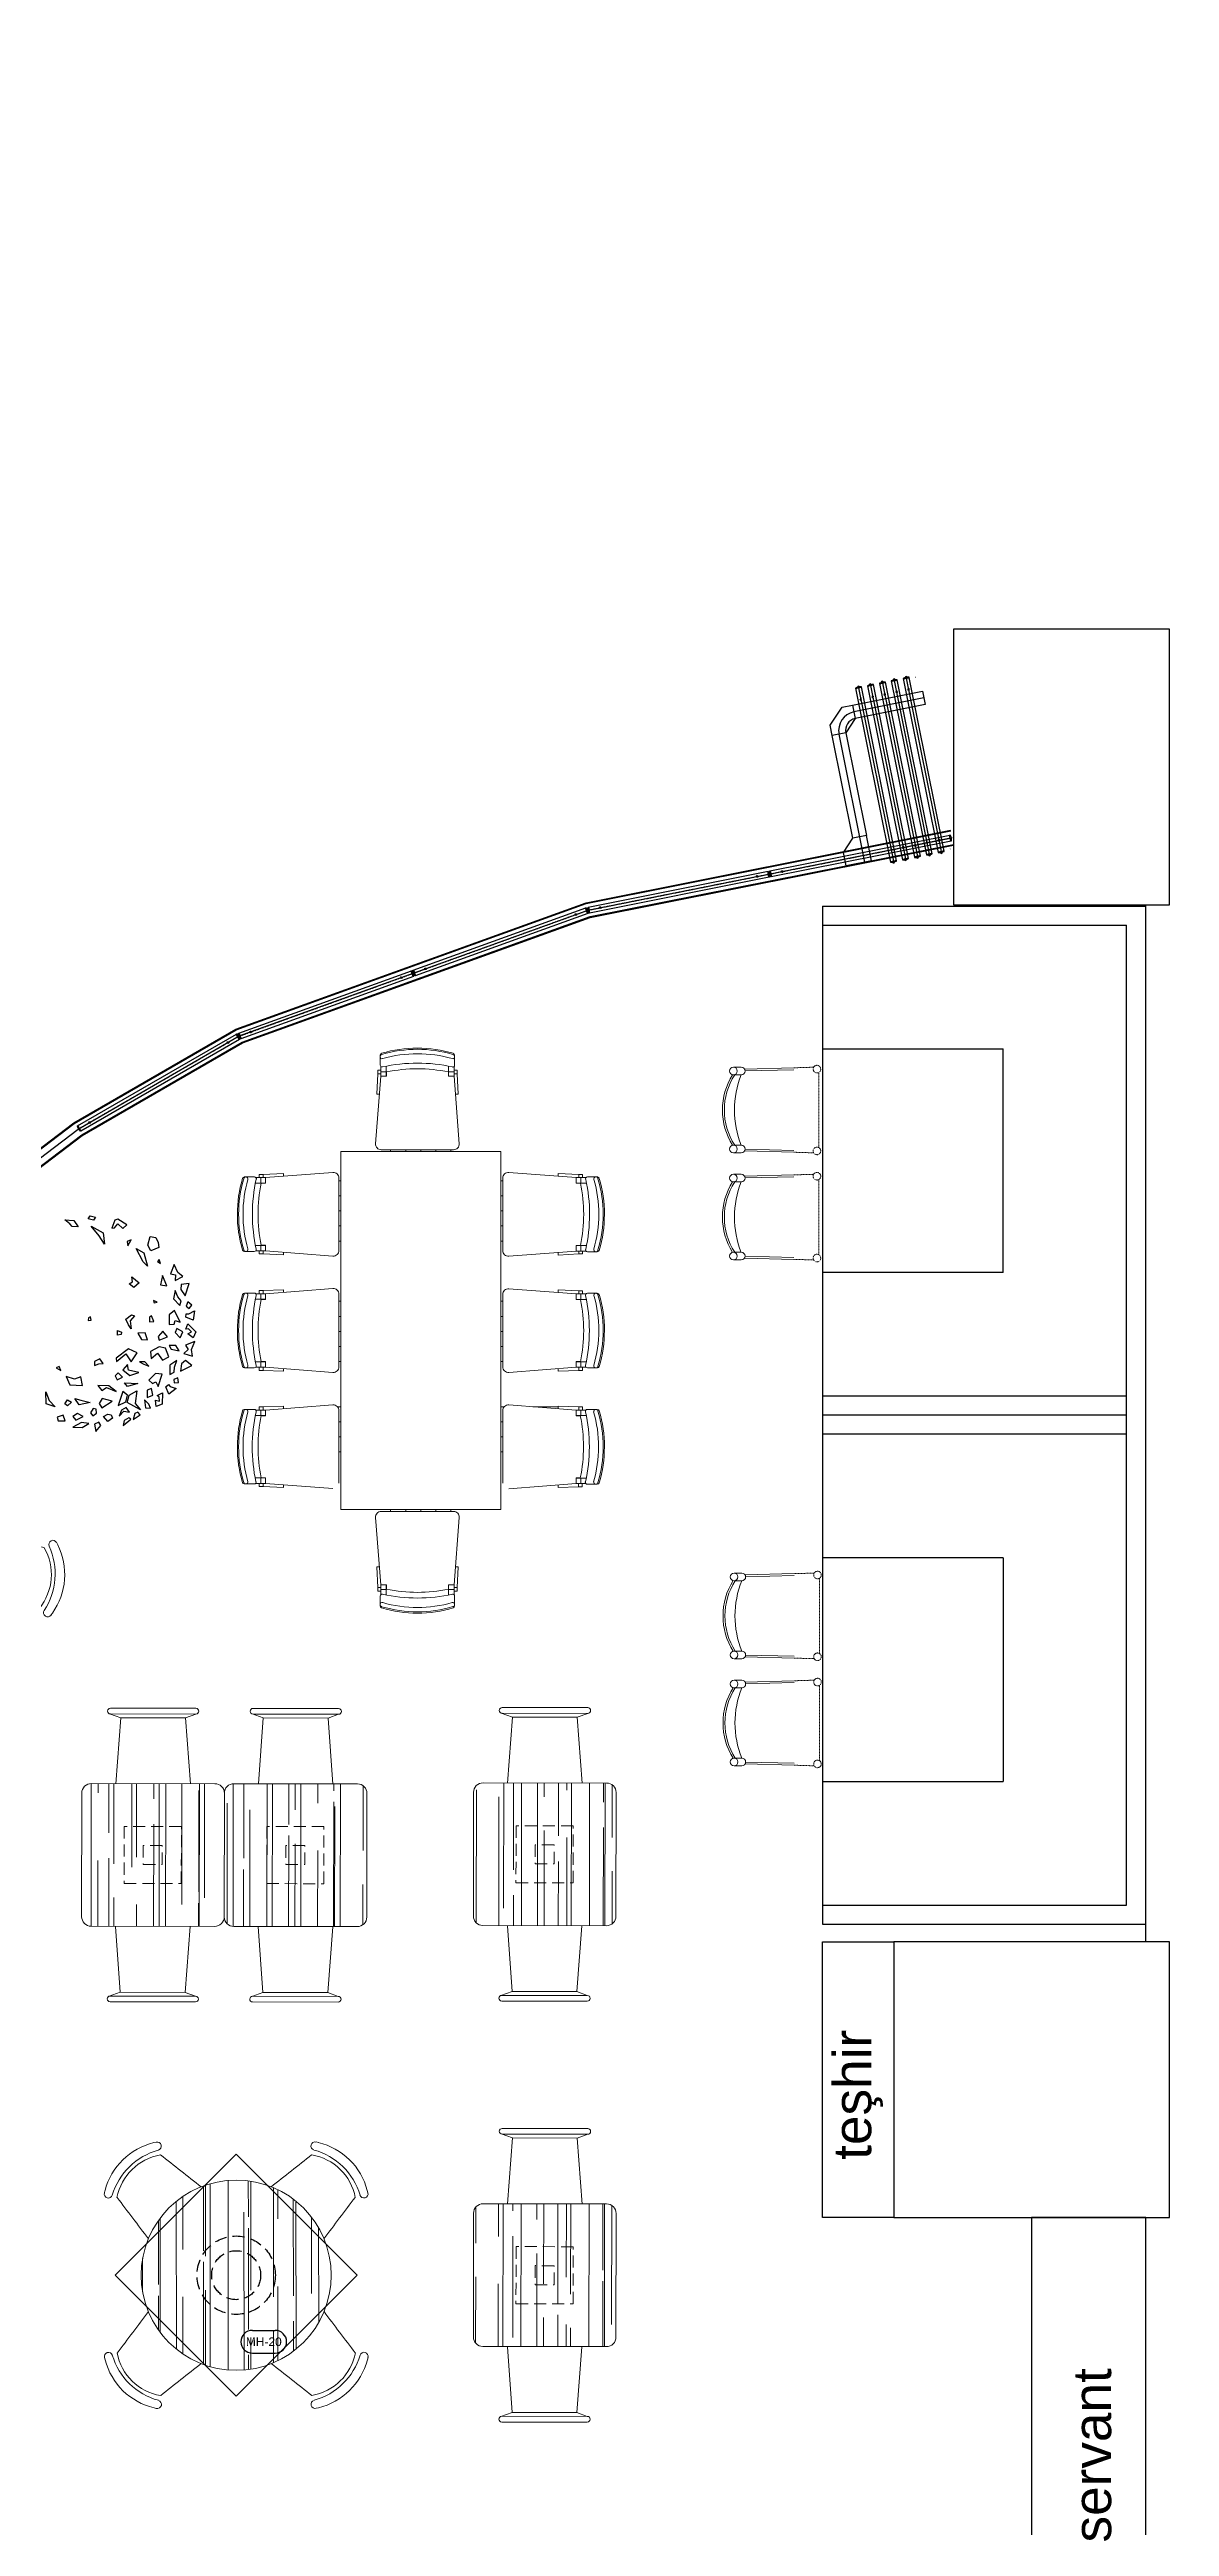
# Model space of a CAD drawing. Header units: millimetres. Extents: x 0 to 45949, y -31098 to 10954.
# Drawn here: x 34352 to 34941, y -6830 to -5528 of the extents above; entities that cross this region are included whole.
import ezdxf
from ezdxf import colors
from ezdxf.entities.mleader import LeaderData, LeaderLine
from ezdxf.enums import TextEntityAlignment as Align
from ezdxf.math import Vec2, Vec3

# ---------------------------------------------------------------- set-up
doc = ezdxf.new("R2010")
doc.units = ezdxf.units.MM
for name, pattern in [('14.022_PLAN_+56.00$0$14.022_A KATLAR$0$DASHED2', [0.375, 0.25, -0.125]), ('14.022_PLAN_+56.00$0$14.022_A KATLAR$0$MITTELLINIE', [0.6, 0.5, -0.05, 0, -0.05]), ('ACAD_ISO02W100', [15, 12, -3]), ('FP-M3-B5-GF$0$FP-M3-B5-GF$0$HIDDEN', [9.525, 6.35, -3.175]), ('HIDDEN2', [0.1875, 0.125, -0.0625])]:
    doc.linetypes.add(name, pattern=pattern)
for name, color, linetype in [('14.022_CEKIRDEKLER_SAFTLAR_+56.00$0$YPM_NTS_YZ_SAFT', 252, 'Continuous'), ('14.022_PLAN_+56.00$0$14.022_A KATLAR$0$3-0PN-GLS', 252, 'Continuous'), ('14.022_PLAN_+56.00$0$14.022_A KATLAR$0$Duenn', 252, 'Continuous'), ('14.022_PLAN_+56.00$0$14.022_A KATLAR$0$KAYAR-KAPI-CAM-İZİ', 130, '14.022_PLAN_+56.00$0$14.022_A KATLAR$0$DASHED2'), ('14.022_PLAN_+56.00$0$14.022_A KATLAR$0$Mittellinie', 252, '14.022_PLAN_+56.00$0$14.022_A KATLAR$0$MITTELLINIE'), ('A绿-1', 94, 'Continuous'), ('DORMA', 10, 'Continuous')]:
    doc.layers.add(name, color=color, linetype=linetype)
doc.layers.add('MOBİLYA TEFRİŞ', color=35, linetype='Continuous', lineweight=15)
doc.layers.add('TEFRIS', color=9, linetype='Continuous', lineweight=0)
doc.styles.add('14.022_CEKIRDEKLER_SAFTLAR_+56.00$0$Standard', font='arial.ttf')
doc.styles.get("Standard").update_dxf_attribs({"font": 'arial.ttf'})
doc.dimstyles.new('ISO-25', dxfattribs={"dimtxt": 2.5, "dimasz": 2.5, "dimexe": 1.25, "dimexo": 0.625, "dimtad": 1, "dimtxsty": 'Standard', "dimcen": 2.5, "dimadec": 0, "dimazin": 0, "dimtfac": 1, "dimtmove": 0, "dimatfit": 3, "dimfxl": 1, "dimarcsym": 0})

# ---------------------------------------------------------------- blocks, each defined once
blk = doc.blocks.new('971')
at = {"layer": '14.022_PLAN_+56.00$0$14.022_A KATLAR$0$3-0PN-GLS'}
blk.add_lwpolyline([(76661.8, 17776, -0.332059), (76661.9, 17776), (76758.4, 17776, -0.332059), (76758.5, 17776, -0.1452), (76758.5, 17772.9, -0.332059), (76758.4, 17772.8), (76661.9, 17772.8, -0.332059), (76661.8, 17772.9, -0.1452)], format="xyb", close=True, dxfattribs=at)
at = {"layer": '14.022_PLAN_+56.00$0$14.022_A KATLAR$0$Duenn'}
for p, q in [((76662, 17776), (76662, 17772.8)), ((76758.2, 17772.8), (76758.2, 17776))]:
    blk.add_line(p, q, dxfattribs=at)
at = {"layer": '14.022_PLAN_+56.00$0$14.022_A KATLAR$0$KAYAR-KAPI-CAM-İZİ', "lineweight": 25}
blk.add_point((76662, 17774.4), dxfattribs=at)
at = {"layer": '14.022_PLAN_+56.00$0$14.022_A KATLAR$0$Mittellinie'}
blk.add_line((76661.6, 17774.4), (76758.7, 17774.4), dxfattribs=at)
for centre in [(76668.1, 17774.4), (76752.2, 17774.4)]:
    blk.add_circle(centre, 0.45, dxfattribs=at)
blk = doc.blocks.new('*D34')
at = {"layer": 'Defpoints', "color": 0, "transparency": 16777216}
for p in [(254872, -6913), (255810, -6913), (255810, -6962)]:
    blk.add_point(p, dxfattribs=at)
at = {"layer": 'DORMA', "color": 0, "lineweight": -2, "transparency": 16777216}
blk.add_line((254885, -6962), (255798, -6962), dxfattribs=at)
at = {"layer": 'DORMA', "color": 0, "transparency": 16777216}
for points in [[(254885, -6960), (254885, -6964), (254872, -6962)], [(255798, -6960), (255798, -6964), (255810, -6962)]]:
    blk.add_solid(points, dxfattribs=at)
at = {"layer": 'DORMA', "color": 0, "transparency": 16777216, "insert": (255341, -6953), "char_height": 12.5, "attachment_point": 5}
blk.add_mtext('938', dxfattribs=at)
blk = doc.blocks.new('HSAN')
at = {"layer": 'TEFRIS'}
for p, q in [((-22.5, 44.9), (-22.5, 40.8)), ((-18.5, 44.9), (-18.5, 40.8)), ((18.5, 44.9), (18.5, 40.8)), ((22.5, 44.9), (22.5, 40.8)), ((-22.2, 13.2), (-21.5, 39)), ((-21.2, 13.2), (-20.6, 38.8)), ((20.6, 38.8), (21.2, 13.2)), ((21.5, 39), (22.2, 13.2))]:
    blk.add_line(p, q, dxfattribs=at)
at = {"layer": 'TEFRIS', "linetype": 'HIDDEN2'}
for p, q in [((-22.5, 2.8), (-22.2, 13.2)), ((22.2, 13.2), (22.5, 2.8)), ((19.8, 0), (-19.8, 0))]:
    blk.add_line(p, q, dxfattribs=at)
at = {"layer": 'TEFRIS'}
for centre in [(-20.5, 44.9), (20.5, 44.9)]:
    blk.add_circle(centre, 2, dxfattribs=at)
at = {"layer": 'TEFRIS', "linetype": 'HIDDEN2'}
for centre in [(-21.5, 1), (21.5, 1)]:
    blk.add_circle(centre, 2, dxfattribs=at)
at = {"layer": 'TEFRIS'}
for centre, radius, start, end in [((-20.5, 40.8), 2, 180, 0), ((0, 15.6), 35.1, 58.0749, 121.9251), ((0, 15.6), 34.1, 57.173, 122.827), ((0, -5.7), 50.1, 68.3187, 111.6813), ((20.5, 40.8), 2, 180, 0)]:
    blk.add_arc(centre, radius, start, end, dxfattribs=at)
blk = doc.blocks.new('nv vxb')
for p, q in [((28123.9, -5988.2), (28293.9, -5988.2)), ((28123.9, -5988.2), (28123.9, -6513.2)), ((28293.9, -6523.2), (28293.9, -5988.2)), ((28123.9, -5998.2), (28283.9, -5998.2)), ((28283.9, -6513.2), (28283.9, -5998.2)), ((28123.9, -6063.2), (28218.9, -6063.2)), ((28218.9, -6180.7), (28218.9, -6063.2)), ((28218.9, -6180.7), (28123.9, -6180.7)), ((28283.9, -6245.7), (28123.9, -6245.7)), ((28283.9, -6255.7), (28123.9, -6255.7)), ((28283.9, -6265.7), (28123.9, -6265.7)), ((28123.9, -6294.2), (28123.9, -6364.2)), ((28218.9, -6330.7), (28123.9, -6330.7)), ((28218.9, -6330.7), (28218.9, -6448.2)), ((28123.9, -6448.2), (28218.9, -6448.2)), ((28123.9, -6513.2), (28283.9, -6513.2)), ((28123.9, -6513.2), (28123.9, -6523.2)), ((28128.9, -6513.2), (28283.9, -6513.2)), ((28123.9, -6523.2), (28292.6, -6523.2)), ((28128.9, -6523.2), (28293.9, -6523.2))]:
    blk.add_line(p, q)
at = {"layer": 'TEFRIS', "rotation": 89.99999999999999}
for p in [(28122, -6095.3), (28122, -6151.6), (28122.3, -6361.2), (28122.3, -6417.5)]:
    blk.add_blockref('HSAN', p, dxfattribs=at)
blk = doc.blocks.new('ghh')
at = {"layer": 'MOBİLYA TEFRİŞ'}
for p, q in [((172334.1, -96715), (172334.4, -96713.8)), ((172307.4, -96740.8), (172308.6, -96740.5))]:
    blk.add_line(p, q, dxfattribs=at)
for centre, radius, start, end in [((173829.4, -95536.6), 1906.7, 217.2198, 218.0386), ((171126, -98232.6), 1906.7, 51.8041, 52.6212), ((172300.1, -96706.4), 28.1, 280.2133, 349.6294), ((172296.7, -96703), 34.9, 285.8667, 343.9759), ((172300.2, -96706.6), 34.9, 283.8731, 345.9696), ((172332.3, -96713.3), 2.16, 344.9578, 163.9759), ((172306.8, -96738.7), 2.16, 105.8667, 284.8849)]:
    blk.add_arc(centre, radius, start, end, dxfattribs=at)
blk = doc.blocks.new('defgbh')
at = {"xscale": -1, "rotation": 180.5334025517498}
blk.add_blockref('ghh', (-148875.7, -94119.3), dxfattribs=at)
blk = doc.blocks.new('sa')
at = {"layer": 'MOBİLYA TEFRİŞ'}
for p, q in [((4100.9, 5102.7), (4100.9, 5103.5)), ((4100.9, 5102.7), (4100.9, 5098.8)), ((4100.9, 5102.7), (4100.9, 5098.8)), ((4136.5, 5102.7), (4136.5, 5103.5)), ((4136.5, 5102.7), (4136.5, 5098.7)), ((4136.5, 5102.7), (4136.5, 5098.7)), ((4098.7, 5061.2), (4101.2, 5093.4)), ((4099.7, 5094.6), (4099.3, 5084.8)), ((4099.7, 5096.4), (4101.2, 5096.4)), ((4099.7, 5096.4), (4099.7, 5094.6)), ((4099.7, 5094.6), (4101.2, 5094.6)), ((4101.2, 5093.4), (4101.2, 5098.1)), ((4101.2, 5095.6), (4103.8, 5095.6)), ((4101.2, 5093.4), (4103.9, 5093.4)), ((4103.8, 5098.2), (4103.8, 5093.4)), ((4103.9, 5095.5), (4103.9, 5093.4)), ((4133.6, 5098.2), (4133.6, 5093.4)), ((4133.6, 5095.6), (4136.3, 5095.6)), ((4133.6, 5095.5), (4133.6, 5093.4)), ((4133.6, 5093.4), (4136.3, 5093.4)), ((4136.3, 5093.4), (4136.3, 5098.1)), ((4137.7, 5096.4), (4136.3, 5096.4)), ((4137.7, 5094.6), (4136.3, 5094.6)), ((4138.7, 5061.2), (4136.3, 5093.4)), ((4137.7, 5096.4), (4137.7, 5094.6)), ((4137.7, 5094.6), (4138.2, 5084.8)), ((4099.3, 5084.8), (4100.5, 5084.8)), ((4138.2, 5084.8), (4136.9, 5084.8)), ((4101.4, 5058.3), (4136, 5058.3)), ((4105.9, 5057.4), (4105.9, 5058.3)), ((4113.1, 5057.4), (4113.1, 5058.3)), ((4120.3, 5057.4), (4120.3, 5058.3)), ((4127.5, 5057.4), (4127.5, 5058.3)), ((4134.7, 5057.4), (4134.7, 5058.3))]:
    blk.add_line(p, q, dxfattribs=at)
for centre, radius, start, end in [((4101.8, 5103.5), 0.9, 106.8177, 179.982), ((4101.5, 5103.1), 0.598, 128.577, 174.9491), ((4101.8, 5102.7), 0.9, 179.982, 286.292), ((4101.9, 5102.5), 1.32, 99.1147, 127.7101), ((4118.6, 5047.6), 59.3, 89.8516, 106.6862), ((4118.6, 5047.6), 58.7, 89.8516, 106.6862), ((4118.6, 5044.9), 59.3, 89.8516, 106.1606), ((4118.8, 5047.6), 59.3, 73.2777, 90.1124), ((4118.8, 5047.6), 58.7, 73.2777, 90.1124), ((4118.8, 5044.9), 59.3, 73.8034, 90.1124), ((4135.6, 5102.7), 0.9, 253.6719, 359.982), ((4135.5, 5102.5), 1.32, 52.2539, 80.8493), ((4135.6, 5103.5), 0.9, 359.982, 73.1463), ((4135.9, 5103.1), 0.598, 5.0149, 51.387), ((4101.8, 5098.8), 0.9, 179.982, 282.5644), ((4118.6, 5022.9), 76.8, 89.8812, 102.4628), ((4118.7, 5024.2), 72.8, 78.2171, 101.7469), ((4118.8, 5022.9), 76.8, 77.5012, 90.0828), ((4135.6, 5098.7), 0.9, 257.3996, 359.982), ((4101.4, 5061), 2.7, 175.5833, 269.982), ((4136, 5061), 2.7, 269.982, 4.3807)]:
    blk.add_arc(centre, radius, start, end, dxfattribs=at)
blk = doc.blocks.new('edfgv')
at = {"layer": 'MOBİLYA TEFRİŞ'}
for p, q in [((3989.8, 5102.7), (3989.8, 5103.6)), ((3989.8, 5102.7), (3989.8, 5098.8)), ((3989.8, 5102.7), (3989.8, 5098.8)), ((4025.4, 5102.7), (4025.4, 5103.6)), ((4025.4, 5102.7), (4025.4, 5098.8)), ((4025.4, 5102.7), (4025.4, 5098.8)), ((4045.3, 5102.7), (4045.3, 5103.5)), ((4045.3, 5102.7), (4045.3, 5098.8)), ((4045.3, 5102.7), (4045.3, 5098.8)), ((4081, 5102.7), (4081, 5103.5)), ((4081, 5102.7), (4081, 5098.8)), ((4081, 5102.7), (4081, 5098.8)), ((3987.6, 5061.2), (3990, 5093.4)), ((3988.6, 5094.6), (3988.1, 5084.8)), ((3988.6, 5096.4), (3988.6, 5094.6)), ((3988.6, 5096.4), (3990, 5096.4)), ((3988.6, 5094.6), (3990, 5094.6)), ((3990, 5093.4), (3990, 5098.2)), ((3990, 5095.7), (3992.7, 5095.7)), ((3990, 5093.4), (3992.7, 5093.4)), ((3992.7, 5098.2), (3992.7, 5093.4)), ((3992.7, 5095.5), (3992.7, 5093.4)), ((4022.4, 5095.5), (4022.4, 5093.4)), ((4022.4, 5093.4), (4025.1, 5093.4)), ((4022.5, 5098.2), (4022.5, 5093.4)), ((4022.5, 5095.7), (4025.1, 5095.7)), ((4025.1, 5093.4), (4025.1, 5098.1)), ((4026.6, 5096.4), (4025.1, 5096.4)), ((4026.6, 5094.6), (4025.1, 5094.6)), ((4027.6, 5061.2), (4025.1, 5093.4)), ((4026.6, 5096.4), (4026.6, 5094.6)), ((4026.6, 5094.6), (4027, 5084.8)), ((4043.1, 5061.2), (4045.6, 5093.4)), ((4044.1, 5094.6), (4043.7, 5084.8)), ((4044.1, 5096.4), (4044.1, 5094.6)), ((4044.1, 5096.4), (4045.6, 5096.4)), ((4044.1, 5094.6), (4045.6, 5094.6)), ((4045.6, 5093.4), (4045.6, 5098.1)), ((4045.6, 5095.7), (4048.2, 5095.7)), ((4045.6, 5093.4), (4048.3, 5093.4)), ((4048.2, 5098.2), (4048.2, 5093.4)), ((4048.3, 5095.5), (4048.3, 5093.4)), ((4078, 5095.5), (4078, 5093.4)), ((4078, 5093.4), (4080.7, 5093.4)), ((4078.1, 5098.2), (4078.1, 5093.4)), ((4078.1, 5095.7), (4080.7, 5095.7)), ((4080.7, 5093.4), (4080.7, 5098.1)), ((4082.2, 5096.4), (4080.7, 5096.4)), ((4082.2, 5094.6), (4080.7, 5094.6)), ((4083.2, 5061.2), (4080.7, 5093.4)), ((4082.2, 5096.4), (4082.2, 5094.6)), ((4082.2, 5094.6), (4082.6, 5084.8)), ((3988.1, 5084.8), (3989.4, 5084.8)), ((4027, 5084.8), (4025.8, 5084.8)), ((4043.7, 5084.8), (4044.9, 5084.8)), ((4082.6, 5084.8), (4081.4, 5084.8)), ((3977.6, 5057.4), (4148.6, 5057.4)), ((3977.6, 5057.4), (3977.6, 4980.9)), ((4024.9, 5058.3), (3990.2, 5058.3)), ((4005.1, 5057.4), (4005.1, 5058.3)), ((4012.3, 5057.4), (4012.3, 5058.3)), ((4019.5, 5057.4), (4019.5, 5058.3)), ((4026.7, 5057.4), (4026.7, 5058.9)), ((4045.8, 5058.3), (4080.5, 5058.3)), ((4048.3, 5057.4), (4048.3, 5058.3)), ((4055.5, 5057.4), (4055.5, 5058.3)), ((4062.7, 5057.4), (4062.7, 5058.3)), ((4069.9, 5057.4), (4069.9, 5058.3)), ((4077.1, 5057.4), (4077.1, 5058.3)), ((4148.6, 5057.4), (4148.6, 4980.9)), ((4148.6, 4980.9), (3977.6, 4980.9)), ((3987.5, 4977.1), (3990, 4944.9)), ((4024.9, 4980), (3990.2, 4980)), ((4005.1, 4980), (4005.1, 4980.9)), ((4012.3, 4980), (4012.3, 4980.9)), ((4019.5, 4980), (4019.5, 4980.9)), ((4027.6, 4977.1), (4025.1, 4944.9)), ((4026.7, 4979.3), (4026.7, 4980.9)), ((4043.1, 4977.1), (4045.6, 4944.9)), ((4045.8, 4980), (4080.4, 4980)), ((4048.3, 4980), (4048.3, 4980.9)), ((4055.5, 4980), (4055.5, 4980.9)), ((4062.7, 4980), (4062.7, 4980.9)), ((4069.9, 4980), (4069.9, 4980.9)), ((4077.1, 4980), (4077.1, 4980.9)), ((4083.1, 4977.1), (4080.7, 4944.9)), ((4098.6, 4977.1), (4101.1, 4944.9)), ((4101.3, 4980), (4136, 4980)), ((4105.9, 4980), (4105.9, 4980.9)), ((4113.1, 4980), (4113.1, 4980.9)), ((4120.3, 4980), (4120.3, 4980.9)), ((4127.5, 4980), (4127.5, 4980.9)), ((4134.7, 4980), (4134.7, 4980.9)), ((4138.7, 4977.1), (4136.2, 4944.9)), ((4026.7, 4953.5), (4026.7, 4965.6)), ((3988.5, 4943.8), (3988.1, 4953.5)), ((3988.1, 4953.5), (3989.3, 4953.5)), ((4027, 4953.5), (4025.8, 4953.5)), ((4026.6, 4943.7), (4027, 4953.5)), ((4043.7, 4953.5), (4044.9, 4953.5)), ((4044.1, 4943.7), (4043.7, 4953.5)), ((4082.6, 4953.5), (4081.3, 4953.5)), ((4082.1, 4943.7), (4082.6, 4953.5)), ((4099.7, 4943.7), (4099.2, 4953.5)), ((4099.2, 4953.5), (4100.5, 4953.5)), ((4138.1, 4953.5), (4136.9, 4953.5)), ((4137.7, 4943.7), (4138.1, 4953.5)), ((3988.5, 4943.8), (3990, 4943.8)), ((3988.5, 4942), (3988.5, 4943.8)), ((3988.5, 4942), (3990, 4942)), ((3989.7, 4935.6), (3989.7, 4939.6)), ((3989.7, 4935.6), (3989.7, 4939.6)), ((3989.7, 4935.6), (3989.7, 4934.8)), ((3990, 4944.9), (3990, 4940.2)), ((3992.7, 4944.9), (3990, 4944.9)), ((3992.6, 4942.7), (3990, 4942.7)), ((3990.7, 4940.3), (3990.7, 4940.7)), ((3992.6, 4940.1), (3992.6, 4944.9)), ((3992.7, 4942.9), (3992.7, 4944.9)), ((4022.4, 4942.8), (4022.4, 4944.9)), ((4025.1, 4944.9), (4022.4, 4944.9)), ((4022.5, 4940.1), (4022.5, 4944.9)), ((4025.1, 4942.7), (4022.5, 4942.7)), ((4025.1, 4944.9), (4025.1, 4940.2)), ((4026.6, 4943.7), (4025.1, 4943.7)), ((4026.6, 4941.9), (4025.1, 4941.9)), ((4025.4, 4935.6), (4025.4, 4939.6)), ((4025.4, 4935.6), (4025.4, 4939.6)), ((4026.6, 4941.9), (4026.6, 4943.7)), ((4044.1, 4941.9), (4044.1, 4943.7)), ((4044.1, 4943.7), (4045.6, 4943.7)), ((4044.1, 4941.9), (4045.6, 4941.9)), ((4045.3, 4935.6), (4045.3, 4939.5)), ((4045.3, 4935.6), (4045.3, 4939.5)), ((4045.6, 4944.9), (4048.3, 4944.9)), ((4045.6, 4944.9), (4045.6, 4940.2)), ((4045.6, 4942.7), (4048.2, 4942.7)), ((4048.2, 4940.1), (4048.2, 4944.9)), ((4048.3, 4942.8), (4048.3, 4944.9)), ((4078, 4944.9), (4080.7, 4944.9)), ((4078, 4942.8), (4078, 4944.9)), ((4078, 4940.1), (4078, 4944.9)), ((4078, 4942.7), (4080.7, 4942.7)), ((4080.7, 4944.9), (4080.7, 4940.2)), ((4082.1, 4943.7), (4080.7, 4943.7)), ((4082.1, 4941.9), (4080.7, 4941.9)), ((4080.9, 4935.6), (4080.9, 4939.5)), ((4080.9, 4935.6), (4080.9, 4939.5)), ((4082.1, 4941.9), (4082.1, 4943.7)), ((4099.7, 4943.7), (4101.1, 4943.7)), ((4099.7, 4941.9), (4099.7, 4943.7)), ((4099.7, 4941.9), (4101.1, 4941.9)), ((4100.8, 4935.6), (4100.8, 4939.5)), ((4100.8, 4935.6), (4100.8, 4939.5)), ((4101.1, 4944.9), (4103.8, 4944.9)), ((4101.1, 4944.9), (4101.1, 4940.2)), ((4101.1, 4942.6), (4103.7, 4942.6)), ((4103.7, 4940.1), (4103.7, 4944.9)), ((4103.8, 4942.8), (4103.8, 4944.9)), ((4133.5, 4942.8), (4133.5, 4944.9)), ((4133.5, 4944.9), (4136.2, 4944.9)), ((4133.6, 4940.1), (4133.6, 4944.9)), ((4133.6, 4942.6), (4136.2, 4942.6)), ((4136.2, 4944.9), (4136.2, 4940.2)), ((4137.7, 4943.7), (4136.2, 4943.7)), ((4137.7, 4941.9), (4136.2, 4941.9)), ((4136.5, 4935.6), (4136.5, 4939.5)), ((4136.5, 4935.6), (4136.5, 4939.5)), ((4137.7, 4941.9), (4137.7, 4943.7)), ((4025.4, 4935.6), (4025.4, 4934.8)), ((4045.3, 4935.6), (4045.3, 4934.8)), ((4080.9, 4935.6), (4080.9, 4934.8)), ((4100.8, 4935.6), (4100.8, 4934.8)), ((4136.5, 4935.6), (4136.5, 4934.7))]:
    blk.add_line(p, q, dxfattribs=at)
for centre, radius, start, end in [((3990.7, 5103.6), 0.9, 106.8177, 179.982), ((3990.4, 5103.1), 0.598, 128.577, 174.9491), ((3990.7, 5102.7), 0.9, 179.982, 286.292), ((3990.8, 5102.5), 1.32, 99.1147, 127.7101), ((4007.4, 5047.6), 59.3, 89.8516, 106.6862), ((4007.4, 5047.6), 58.7, 89.8516, 106.6862), ((4007.4, 5044.9), 59.3, 89.8516, 106.1606), ((4007.7, 5047.6), 59.3, 73.2777, 90.1124), ((4007.7, 5047.6), 58.7, 73.2777, 90.1124), ((4007.7, 5044.9), 59.3, 73.8034, 90.1124), ((4024.5, 5102.7), 0.9, 253.6719, 359.982), ((4024.4, 5102.5), 1.32, 52.2539, 80.8493), ((4024.5, 5103.6), 0.9, 359.982, 73.1463), ((4024.8, 5103.1), 0.598, 5.0149, 51.387), ((4046.2, 5103.5), 0.9, 106.8177, 179.982), ((4045.9, 5103.1), 0.598, 128.577, 174.9491), ((4046.2, 5102.7), 0.9, 179.982, 286.292), ((4046.4, 5102.5), 1.32, 99.1147, 127.7101), ((4063, 5047.6), 59.3, 89.8516, 106.6862), ((4063, 5047.6), 58.7, 89.8516, 106.6862), ((4063, 5044.9), 59.3, 89.8516, 106.1606), ((4063.3, 5047.6), 59.3, 73.2777, 90.1124), ((4063.3, 5047.6), 58.7, 73.2777, 90.1124), ((4063.3, 5044.9), 59.3, 73.8034, 90.1124), ((4080.1, 5102.7), 0.9, 253.6719, 359.982), ((4079.9, 5102.5), 1.32, 52.2539, 80.8493), ((4080.1, 5103.5), 0.9, 359.982, 73.1463), ((4080.4, 5103.1), 0.598, 5.0149, 51.387), ((3990.7, 5098.8), 0.9, 179.982, 282.5644), ((4007.4, 5023), 76.8, 89.8812, 102.4628), ((4007.6, 5024.2), 72.8, 78.2171, 101.7469), ((4007.7, 5023), 76.8, 77.5012, 90.0828), ((4024.5, 5098.8), 0.9, 257.3996, 359.982), ((4046.2, 5098.8), 0.9, 179.982, 282.5644), ((4063, 5022.9), 76.8, 89.8812, 102.4628), ((4063.1, 5024.2), 72.8, 78.2171, 101.7469), ((4063.3, 5022.9), 76.8, 77.5012, 90.0828), ((4080.1, 5098.8), 0.9, 257.3996, 359.982), ((4024.9, 5061), 2.7, 269.982, 4.3807), ((4045.8, 5061), 2.7, 175.5833, 269.982), ((4080.5, 5061), 2.7, 269.982, 4.3807), ((4024.9, 4977.3), 2.7, 355.5833, 89.982), ((4045.8, 4977.3), 2.7, 89.982, 184.3807), ((4080.4, 4977.3), 2.7, 355.5833, 89.982), ((4101.3, 4977.3), 2.7, 89.982, 184.3807), ((4136, 4977.3), 2.7, 355.5833, 89.982), ((3990.6, 4939.6), 0.9, 77.3996, 179.982), ((3990.6, 4935.6), 0.9, 73.6719, 179.982), ((4007.4, 5015.4), 76.8, 257.5012, 270.0828), ((4007.4, 4993.5), 59.3, 253.8034, 270.1124), ((4007.6, 5014.2), 72.8, 258.2171, 281.7469), ((4007.7, 5015.4), 76.8, 269.8812, 282.4628), ((4007.7, 4993.5), 59.3, 269.8516, 286.1606), ((4024.5, 4935.6), 0.9, 359.982, 106.292), ((4024.5, 4939.6), 0.9, 359.982, 102.5644), ((4046.2, 4939.5), 0.9, 77.3996, 179.982), ((4046.2, 4935.6), 0.9, 73.6719, 179.982), ((4063, 5015.4), 76.8, 257.5012, 270.0828), ((4063, 4993.4), 59.3, 253.8034, 270.1124), ((4063.1, 5014.1), 72.8, 258.2171, 281.7469), ((4063.3, 5015.4), 76.8, 269.8812, 282.4628), ((4063.3, 4993.4), 59.3, 269.8516, 286.1606), ((4080, 4939.5), 0.9, 359.982, 102.5644), ((4080, 4935.6), 0.9, 359.982, 106.292), ((4101.7, 4939.5), 0.9, 77.3996, 179.982), ((4101.7, 4935.6), 0.9, 73.6719, 179.982), ((4118.5, 5015.3), 76.8, 257.5012, 270.0828), ((4118.5, 4993.4), 59.3, 253.8034, 270.1124), ((4118.7, 5014.1), 72.8, 258.2171, 281.7469), ((4118.8, 5015.3), 76.8, 269.8812, 282.4628), ((4118.8, 4993.4), 59.3, 269.8516, 286.1606), ((4135.6, 4935.6), 0.9, 359.982, 106.292), ((4135.6, 4939.5), 0.9, 359.982, 102.5644), ((3990.3, 4935.3), 0.598, 185.0149, 231.387), ((3990.6, 4934.8), 0.9, 179.982, 253.1463), ((3990.8, 4935.8), 1.32, 232.2539, 260.8493), ((4007.4, 4990.7), 59.3, 253.2777, 270.1124), ((4007.4, 4990.7), 58.7, 253.2777, 270.1124), ((4007.7, 4990.7), 58.7, 269.8516, 286.6862), ((4007.7, 4990.7), 59.3, 269.8516, 286.6862), ((4024.3, 4935.8), 1.32, 279.1147, 307.7101), ((4024.5, 4934.8), 0.9, 286.8177, 359.982), ((4024.8, 4935.3), 0.598, 308.577, 354.9491), ((4045.9, 4935.2), 0.598, 185.0149, 231.387), ((4046.2, 4934.8), 0.9, 179.982, 253.1463), ((4046.3, 4935.8), 1.32, 232.2539, 260.8493), ((4063, 4990.7), 59.3, 253.2777, 270.1124), ((4063, 4990.7), 58.7, 253.2777, 270.1124), ((4063.3, 4990.7), 58.7, 269.8516, 286.6862), ((4063.3, 4990.7), 59.3, 269.8516, 286.6862), ((4063.3, 4990.7), 59.3, 269.8516, 286.6862), ((4079.9, 4935.8), 1.32, 279.1147, 307.7101), ((4080, 4934.8), 0.9, 286.8177, 359.982), ((4080.3, 4935.2), 0.598, 308.577, 354.9491), ((4101.4, 4935.2), 0.598, 185.0149, 231.387), ((4101.7, 4934.8), 0.9, 179.982, 253.1463), ((4101.9, 4935.8), 1.32, 232.2539, 260.8493), ((4118.5, 4990.7), 59.3, 253.2777, 270.1124), ((4118.5, 4990.7), 58.7, 253.2777, 270.1124), ((4118.8, 4990.7), 58.7, 269.8516, 286.6862), ((4118.8, 4990.7), 59.3, 269.8516, 286.6862), ((4135.4, 4935.8), 1.32, 279.1147, 307.7101), ((4135.6, 4934.7), 0.9, 286.8177, 359.982), ((4135.9, 4935.2), 0.598, 308.577, 354.9491)]:
    blk.add_arc(centre, radius, start, end, dxfattribs=at)
blk.add_blockref('sa', (0, 0))
at = {"xscale": -1, "rotation": 90}
blk.add_blockref('sa', (9035, 9139.5), dxfattribs=at)
at = {"rotation": 270}
blk.add_blockref('sa', (-908.8, 9139.5), dxfattribs=at)
blk = doc.blocks.new('xcvb')
at = {"layer": 'MOBİLYA TEFRİŞ', "linetype": 'Continuous'}
h = blk.add_hatch(dxfattribs=at)
h.set_pattern_fill('AR-RROOF', color=256, scale=0.7, angle=90)
edge = h.paths.add_edge_path()
edge.add_arc((12122.8, 1624), 5, 180, 270)
edge.add_line((12122.8, 1619), (12187.8, 1619))
edge.add_arc((12187.8, 1624), 5, 270, 360)
edge.add_line((12192.8, 1624), (12192.8, 1689))
edge.add_arc((12187.8, 1689), 5, 0, 90)
edge.add_line((12187.8, 1694), (12122.8, 1694))
edge.add_arc((12122.8, 1689), 5, 90, 180)
edge.add_line((12117.8, 1689), (12117.8, 1624))
at = {"color": 252, "linetype": 'FP-M3-B5-GF$0$FP-M3-B5-GF$0$HIDDEN'}
for points in [[(12140.4, 1641.5), (12170.4, 1641.5), (12170.4, 1671.5), (12140.4, 1671.5)], [(12150.4, 1651.5), (12160.4, 1651.5), (12160.4, 1661.5), (12150.4, 1661.5)]]:
    blk.add_lwpolyline(points, close=True, dxfattribs=at)
at = {"layer": 'MOBİLYA TEFRİŞ'}
blk.add_lwpolyline([(12117.8, 1624, 0.414214), (12122.8, 1619), (12187.8, 1619, 0.414214), (12192.8, 1624), (12192.8, 1689, 0.414214), (12187.8, 1694), (12122.8, 1694, 0.414214), (12117.8, 1689)], format="xyb", close=True, dxfattribs=at)
blk = doc.blocks.new('MEŞE+GİYDİRME 75')
at = {"layer": 'MOBİLYA TEFRİŞ', "color": 252}
for p, q in [((19577.7, 2823.7), (19532.7, 2823.7)), ((19532.7, 2823.7), (19577.7, 2823.7)), ((19532.7, 2820.7), (19577.7, 2820.7)), ((19532.7, 2820.7), (19532.7, 2820.7)), ((19538.2, 2818.7), (19532.7, 2820.7)), ((19535.6, 2784.1), (19538.2, 2818.7)), ((19538.2, 2818.7), (19572.3, 2818.7)), ((19572.3, 2818.7), (19578.2, 2820.8)), ((19574.8, 2784.1), (19572.3, 2818.7)), ((19535.6, 2709.1), (19538.2, 2674.4)), ((19574.8, 2709.1), (19572.3, 2674.4)), ((19538.2, 2674.4), (19532.7, 2672.4)), ((19532.7, 2672.4), (19577.7, 2672.4)), ((19532.7, 2672.4), (19532.7, 2672.4)), ((19577.7, 2669.4), (19532.7, 2669.4)), ((19532.7, 2669.4), (19577.7, 2669.4)), ((19538.2, 2674.4), (19572.3, 2674.4)), ((19572.3, 2674.4), (19578.2, 2672.3))]:
    blk.add_line(p, q, dxfattribs=at)
for centre, start, end in [((19532.7, 2822.2), 90, 270), ((19577.7, 2822.2), 270, 90), ((19532.7, 2670.9), 90, 270), ((19577.7, 2670.9), 270, 90)]:
    blk.add_arc(centre, 1.5, start, end, dxfattribs=at)
at = {"color": 1, "linetype": 'ACAD_ISO02W100', "lineweight": 100}
blk.add_blockref('xcvb', (7399.9, 1090), dxfattribs=at)
blk = doc.blocks.new('_TagSlot')
at = {"color": 0, "linetype": 'ByBlock', "lineweight": -2, "transparency": 16777216}
for p, q in [((-4, 4), (4, 4)), ((-4, -4), (4, -4))]:
    blk.add_line(p, q, dxfattribs=at)
for centre, start, end in [((-4, 0), 90, 270), ((4, 0), 270, 90)]:
    blk.add_arc(centre, 4, start, end, dxfattribs=at)
at = {"layer": 'MOBİLYA TEFRİŞ', "color": 0, "transparency": 16777216}
blk.add_attdef('TAGNUMBER', text='', height=3, dxfattribs=at).set_placement((0, -1.5), align=Align.CENTER)
blk = doc.blocks.new('011')
at = {"layer": 'A绿-1', "color": 0}
for p, q in [((-233, 983), (-145, 975)), ((-182, 944), (-233, 983)), ((-145, 975), (-103, 913)), ((-5, 991), (15, 1022)), ((47, 977), (-5, 991)), ((15, 1022), (68, 1008)), ((68, 1008), (47, 977)), ((256, 979), (225, 900)), ((285, 988), (256, 979)), ((372, 934), (285, 988)), ((-602, 829), (-612, 762)), ((-612, 762), (-551, 770)), ((-536, 849), (-602, 829)), ((-551, 770), (-536, 849)), ((-160, 916), (-182, 944)), ((-103, 913), (-160, 916)), ((25, 921), (141, 856)), ((104, 825), (25, 921)), ((156, 746), (104, 825)), ((141, 856), (156, 746)), ((225, 900), (252, 903)), ((252, 903), (284, 943)), ((284, 943), (333, 897)), ((333, 897), (372, 934)), ((414, 787), (374, 770)), ((374, 770), (383, 728)), ((383, 728), (414, 787)), ((577, 736), (601, 818)), ((605, 680), (577, 736)), ((601, 818), (656, 809)), ((656, 809), (679, 761)), ((679, 761), (685, 713)), ((-865, 562), (-783, 582)), ((-837, 486), (-865, 562)), ((-807, 520), (-837, 486)), ((-783, 582), (-807, 520)), ((464, 703), (539, 660)), ((530, 573), (464, 703)), ((572, 530), (530, 573)), ((539, 660), (572, 530)), ((685, 713), (605, 680)), ((688, 595), (672, 575)), ((672, 575), (699, 558)), ((699, 558), (688, 595)), ((834, 546), (797, 457)), ((868, 468), (834, 546)), ((-1019, 214), (-961, 256)), ((-961, 256), (-953, 213)), ((396, 359), (429, 379)), ((440, 322), (396, 359)), ((422, 427), (491, 367)), ((429, 379), (422, 427)), ((491, 367), (440, 322)), ((719, 440), (700, 350)), ((700, 350), (763, 338)), ((763, 338), (719, 440)), ((797, 457), (845, 445)), ((843, 293), (827, 213)), ((845, 445), (843, 391)), ((843, 391), (918, 431)), ((870, 232), (843, 293)), ((918, 431), (868, 468)), ((902, 351), (898, 303)), ((898, 303), (941, 243)), ((979, 363), (902, 351)), ((941, 243), (979, 363)), ((-1014, 121), (-1019, 214)), ((-987, 84), (-1014, 121)), ((-957, 137), (-987, 84)), ((-964, 205), (-986, 149)), ((-986, 149), (-957, 137)), ((-953, 213), (-964, 205)), ((-1, 28), (-3, 2)), ((-3, 2), (24, 5)), ((20, 39), (-1, 28)), ((24, 5), (20, 39)), ((361, 16), (419, 58)), ((389, -41), (361, 16)), ((448, 46), (404, -1)), ((419, 58), (448, 46)), ((593, 35), (592, -10)), ((614, 46), (593, 35)), ((635, -8), (614, 46)), ((667, 181), (631, 195)), ((631, 195), (639, 173)), ((639, 173), (667, 181)), ((786, 56), (784, -37)), ((835, 98), (786, 56)), ((827, 213), (890, 148)), ((834, -35), (843, 2)), ((893, -16), (835, 98)), ((843, 2), (893, -16)), ((903, 194), (870, 232)), ((890, 148), (903, 194)), ((947, 35), (949, 68)), ((1019, 6), (947, 35)), ((949, 68), (976, 67)), ((968, 182), (951, 142)), ((951, 142), (978, 120)), ((1006, 152), (968, 182)), ((976, 67), (1030, 97)), ((978, 120), (1006, 152)), ((1030, 97), (1019, 6)), ((-1012, -43), (-1015, -94)), ((-1015, -94), (-968, -60)), ((-968, -60), (-1012, -43)), ((-946, -173), (-954, -299)), ((-855, -131), (-946, -173)), ((-903, -274), (-896, -192)), ((-896, -192), (-837, -150)), ((-837, -150), (-855, -131)), ((-758, -32), (-802, -41)), ((-802, -41), (-794, -103)), ((-794, -103), (-724, -117)), ((-724, -117), (-758, -32)), ((282, -142), (283, -97)), ((318, -136), (282, -142)), ((283, -97), (319, -111)), ((319, -111), (318, -136)), ((416, -78), (389, -41)), ((404, -1), (416, -78)), ((550, -117), (481, -123)), ((481, -123), (516, -182)), ((516, -182), (574, -185)), ((574, -185), (550, -117)), ((592, -10), (635, -8)), ((723, -101), (677, -154)), ((677, -154), (688, -191)), ((688, -191), (768, -157)), ((768, -157), (723, -101)), ((784, -37), (834, -35)), ((860, -76), (844, -116)), ((844, -116), (892, -168)), ((917, -110), (860, -76)), ((892, -168), (917, -110)), ((1033, -203), (944, -240)), ((944, -240), (969, -282)), ((948, -84), (967, -30)), ((972, -80), (948, -84)), ((967, -30), (1043, -108)), ((968, -128), (1001, -107)), ((1018, -166), (968, -128)), ((1001, -107), (972, -80)), ((1002, -282), (1033, -203)), ((1043, -108), (1018, -166)), ((-954, -299), (-903, -274)), ((-925, -395), (-938, -513)), ((-938, -513), (-877, -401)), ((-877, -401), (-925, -395)), ((-287, -445), (-317, -459)), ((-317, -459), (-269, -484)), ((-269, -484), (-287, -445)), ((108, -373), (57, -398)), ((57, -398), (58, -437)), ((58, -437), (98, -420)), ((98, -420), (141, -418)), ((141, -418), (108, -373)), ((388, -275), (270, -365)), ((270, -365), (273, -398)), ((273, -398), (361, -323)), ((379, -427), (333, -480)), ((333, -480), (403, -534)), ((361, -323), (413, -402)), ((390, -483), (379, -427)), ((473, -314), (388, -275)), ((413, -402), (473, -314)), ((547, -402), (497, -402)), ((497, -402), (538, -424)), ((538, -424), (588, -444)), ((588, -444), (547, -402)), ((687, -256), (603, -301)), ((603, -301), (610, -368)), ((610, -368), (672, -315)), ((672, -315), (720, -385)), ((749, -267), (687, -256)), ((720, -385), (783, -352)), ((783, -352), (749, -267)), ((784, -242), (804, -276)), ((851, -242), (784, -242)), ((792, -434), (790, -524)), ((860, -389), (792, -434)), ((804, -276), (881, -293)), ((832, -501), (836, -451)), ((836, -451), (860, -389)), ((881, -293), (851, -242)), ((906, -420), (894, -493)), ((894, -493), (1005, -435)), ((943, -389), (906, -420)), ((969, -282), (929, -318)), ((929, -318), (1011, -344)), ((1005, -435), (943, -389)), ((1011, -344), (1002, -282)), ((-787, -573), (-861, -550)), ((-861, -550), (-829, -595)), ((-829, -595), (-778, -635)), ((-778, -635), (-787, -573)), ((-606, -644), (-685, -632)), ((-685, -632), (-657, -689)), ((-657, -689), (-584, -692)), ((-584, -692), (-606, -644)), ((-414, -811), (-417, -692)), ((-417, -692), (-384, -777)), ((-136, -569), (-217, -544)), ((-217, -544), (-182, -623)), ((-182, -623), (-60, -631)), ((-77, -547), (-136, -569)), ((-60, -631), (-77, -547)), ((197, -635), (90, -632)), ((90, -632), (129, -680)), ((129, -680), (174, -652)), ((174, -652), (267, -688)), ((267, -688), (197, -635)), ((288, -508), (260, -536)), ((260, -536), (278, -576)), ((278, -576), (330, -551)), ((330, -551), (288, -508)), ((334, -689), (288, -827)), ((378, -725), (334, -689)), ((350, -604), (481, -610)), ((378, -641), (350, -604)), ((481, -610), (378, -641)), ((490, -503), (390, -483)), ((394, -725), (469, -683)), ((403, -534), (490, -503)), ((469, -683), (454, -807)), ((571, -678), (569, -748)), ((611, -661), (571, -678)), ((652, -515), (585, -579)), ((585, -579), (622, -613)), ((627, -726), (611, -661)), ((622, -613), (654, -594)), ((716, -521), (652, -515)), ((654, -594), (677, -642)), ((668, -729), (719, -704)), ((677, -642), (716, -521)), ((719, -704), (718, -814)), ((751, -645), (777, -622)), ((782, -715), (751, -645)), ((777, -622), (794, -642)), ((854, -659), (782, -715)), ((790, -524), (832, -501)), ((794, -642), (854, -659)), ((870, -555), (830, -572)), ((830, -572), (833, -605)), ((833, -605), (876, -603)), ((876, -603), (870, -555)), ((-567, -776), (-585, -821)), ((-585, -821), (-552, -867)), ((-505, -788), (-567, -776)), ((-552, -867), (-544, -824)), ((-544, -824), (-505, -788)), ((-325, -839), (-414, -811)), ((-384, -777), (-325, -839)), ((-249, -921), (-305, -938)), ((-305, -938), (-295, -974)), ((-228, -975), (-249, -921)), ((-231, -811), (-206, -769)), ((-204, -828), (-231, -811)), ((-206, -769), (-165, -792)), ((-165, -792), (-204, -828)), ((-109, -904), (-153, -932)), ((-153, -932), (-126, -969)), ((-93, -820), (-135, -758)), ((-135, -758), (-75, -775)), ((-126, -969), (-54, -933)), ((-54, -933), (-109, -904)), ((16, -798), (-93, -820)), ((-75, -775), (16, -798)), ((44, -854), (19, -896)), ((19, -896), (41, -925)), ((41, -925), (76, -899)), ((75, -860), (44, -854)), ((76, -899), (75, -860)), ((132, -759), (104, -806)), ((104, -806), (129, -849)), ((129, -849), (230, -784)), ((230, -784), (132, -759)), ((146, -933), (188, -911)), ((186, -981), (146, -933)), ((232, -948), (186, -981)), ((188, -911), (219, -917)), ((219, -917), (232, -948)), ((288, -827), (361, -790)), ((320, -872), (298, -928)), ((298, -928), (342, -880)), ((365, -844), (320, -872)), ((337, -1021), (411, -959)), ((342, -880), (397, -889)), ((391, -945), (347, -973)), ((361, -790), (378, -725)), ((397, -889), (365, -844)), ((375, -796), (394, -725)), ((506, -867), (375, -796)), ((411, -959), (391, -945)), ((450, -903), (435, -962)), ((435, -962), (502, -917)), ((480, -889), (450, -903)), ((454, -807), (506, -867)), ((502, -917), (480, -889)), ((585, -813), (543, -771)), ((543, -771), (555, -847)), ((555, -847), (603, -853)), ((569, -748), (627, -726)), ((603, -853), (585, -813)), ((659, -836), (650, -774)), ((650, -774), (689, -783)), ((718, -814), (659, -836)), ((687, -743), (668, -729)), ((689, -783), (687, -743)), ((-295, -974), (-228, -975)), ((-68, -992), (-153, -1037)), ((-153, -1037), (-62, -1040)), ((3, -1000), (-68, -992)), ((-62, -1040), (3, -1000)), ((100, -987), (58, -1009)), ((58, -1009), (72, -1080)), ((72, -1080), (120, -1020)), ((120, -1020), (100, -987)), ((347, -973), (337, -1021))]:
    blk.add_line(p, q, dxfattribs=at)
blk = doc.blocks.new('938')
at = {"layer": '14.022_PLAN_+56.00$0$14.022_A KATLAR$0$3-0PN-GLS'}
blk.add_lwpolyline([(255808.116, -6928.646, -0.332058752), (255807.636, -6929.004), (254875.138, -6929.004, -0.332058752), (254874.658, -6928.646, -0.145199877), (254874.657, -6897.362, -0.332058752), (254875.137, -6897.004), (255807.636, -6897.004, -0.332058752), (255808.115, -6897.362, -0.145199877)], format="xyb", close=True, dxfattribs=at)
at = {"layer": '14.022_PLAN_+56.00$0$14.022_A KATLAR$0$Duenn'}
for p, q in [((254876.886, -6897.004), (254876.887, -6929.004)), ((255805.887, -6929.004), (255805.886, -6897.004))]:
    blk.add_line(p, q, dxfattribs=at)
at = {"layer": '14.022_PLAN_+56.00$0$14.022_A KATLAR$0$KAYAR-KAPI-CAM-İZİ', "lineweight": 25}
blk.add_point((255805.887, -6913.077), dxfattribs=at)
at = {"layer": '14.022_PLAN_+56.00$0$14.022_A KATLAR$0$Mittellinie'}
for centre in [(254937.387, -6913.003), (255745.387, -6913.006)]:
    blk.add_circle(centre, 4.5, dxfattribs=at)
at = {"layer": 'DORMA'}
blk.add_lwpolyline([(254867.387, -6913.006), (255815.387, -6913.006)], dxfattribs=at)
for centre in [(254872.387, -6913.006), (255810.387, -6913.004)]:
    blk.add_circle(centre, 5, dxfattribs=at)
dim = blk.add_aligned_dim(p1=(254872.387, -6913.006), p2=(255810.387, -6913.006), distance=-49.237, dimstyle='ISO-25', override={"dimscale": 5, "dimse1": 1, "dimse2": 1, "dimfxl": 15, "dimfxlon": 1}, dxfattribs=at)
dim.commit()
dim.dimension.update_dxf_attribs({"geometry": '*D34', "text_midpoint": (255341.387, -6952.732)})

msp = doc.modelspace()

# ---------------------------------------------------------------- hatches: boundary and pattern name
at = {"layer": 'MOBİLYA TEFRİŞ'}
h = msp.add_hatch(dxfattribs=at)
h.set_pattern_fill('AR-RROOF', color=27, scale=0.7, angle=90.032896)
h.set_pattern_definition([(90.0329, (22382.536, -7777.328), (-17.802455, 39.105785), [266.7, -35.56, 88.9, -17.78]), (90.0329, (22373.632, -7753.686), (-23.63719, -17.793574), [53.34, -5.8674, 106.68, -13.335]), (90.0329, (22367.418, -7768.447), (-11.965681, 92.449145), [142.24, -24.892, 71.12, -17.78])])
edge = h.paths.add_edge_path()
edge.add_arc((34450.47, -6697.547), 50, 0, 360)

# ---------------------------------------------------------------- linework, layer by layer
for p, q in [((34762.88, -5882.778), (34769.114, -5873.393)), ((34763.994, -5888.3), (34762.88, -5882.778)), ((34769.114, -5873.393), (34774.636, -5872.28)), ((34776.06, -5879.337), (34771.052, -5886.877)), ((34774.636, -5872.28), (34776.06, -5879.337)), ((34771.052, -5886.877), (34763.994, -5888.3)), ((34769.861, -5949.753), (34774.869, -5942.214)), ((34784.616, -5954.122), (34781.927, -5940.79))]:
    msp.add_line(p, q)
at = {"color": 251, "true_color": 0x636466}
for p, q in [((34928.84, -6522.303), (34928.84, -5977.303)), ((34928.84, -7517.303), (34928.84, -6667.303))]:
    msp.add_line(p, q, dxfattribs=at)
for points in [[(34827.664, -5977.303), (34941.34, -5977.303), (34941.34, -5832.303), (34827.664, -5832.303)], [(34758.84, -6522.385), (34796.34, -6522.385), (34796.34, -6667.303), (34758.84, -6667.303)], [(34450.47, -6761.186), (34514.109, -6697.547), (34450.47, -6633.907), (34386.83, -6697.547)], [(34868.84, -6974.846), (34928.84, -6974.846), (34928.84, -6667.303), (34868.84, -6667.303)]]:
    msp.add_lwpolyline(points, close=True)
for points in [[(34774.636, -5872.28), (34811.396, -5864.864), (34812.82, -5871.922), (34776.06, -5879.337)], [(34812.11, -5868.393), (34775.348, -5875.808)], [(34771.052, -5886.877), (34781.927, -5940.79), (34774.869, -5942.214), (34763.994, -5888.3)], [(34781.087, -5954.834), (34767.523, -5887.588)], [(33759.084, -7681.255), (33709.882, -7518.777), (33681.787, -7325.241), (33682.901, -7130.015), (33709.611, -6953.246), (33766.078, -6765.892), (33849.725, -6589.299), (33958.562, -6427.436), (34022.433, -6352.243), (34365.078, -6091.823), (34450.37, -6042.536), (34634.522, -5976.112), (34826.182, -5938.004)], [(33759.502, -7681.256), (33710.273, -7518.69), (33682.188, -7325.213), (33683.301, -7130.046), (33710.002, -6953.334), (33766.452, -6766.036), (33850.074, -6589.497), (33958.881, -6427.678), (34022.71, -6352.535), (34365.3, -6092.157), (34450.539, -6042.9), (34634.63, -5976.498), (34826.26, -5938.396)], [(33763.266, -7681.262), (33713.797, -7517.905), (33685.789, -7324.963), (33686.899, -7130.327), (33713.523, -6954.127), (33769.821, -6767.333), (33853.212, -6591.282), (33961.756, -6429.855), (34025.2, -6355.165), (34367.297, -6095.16), (34452.063, -6046.177), (34635.597, -5979.976), (34826.962, -5941.927)], [(33767.029, -7681.269), (33717.321, -7517.121), (33689.391, -7324.713), (33690.498, -7130.608), (33717.044, -6954.919), (33773.19, -6768.63), (33856.35, -6593.067), (33964.631, -6432.031), (34027.69, -6357.794), (34369.295, -6098.164), (34453.586, -6049.455), (34636.564, -5983.454), (34827.664, -5945.458)], [(33767.447, -7681.269), (33717.713, -7517.034), (33689.791, -7324.686), (33690.898, -7130.639), (33717.435, -6955.007), (33773.565, -6768.774), (33856.698, -6593.266), (33964.95, -6432.273), (34027.967, -6358.086), (34369.517, -6098.497), (34453.755, -6049.819), (34636.672, -5983.841), (34827.742, -5945.85)], [(34784.616, -5954.122), (34771.285, -5956.811), (34769.861, -5949.753)]]:
    msp.add_lwpolyline(points)
msp.add_lwpolyline([(34796.34, -6667.303), (34941.34, -6667.303), (34941.34, -6522.303), (34796.34, -6522.303)], close=True, dxfattribs=at)
at = {"color": 252, "linetype": 'FP-M3-B5-GF$0$FP-M3-B5-GF$0$HIDDEN'}
for radius in [20.611, 12.871]:
    msp.add_circle((34450.47, -6697.547), radius, dxfattribs=at)
for radius in [10, 6.4]:
    msp.add_arc((34777.325, -5885.611), radius, 101.404676, 191.404676)
at = {"layer": 'MOBİLYA TEFRİŞ', "color": 27}
msp.add_circle((34450.47, -6697.547), 50, dxfattribs=at)

# ---------------------------------------------------------------- block references
at = {"color": 253, "rotation": 309.9530933489498}
msp.add_blockref('defgbh', (16656.294, 8242.604), dxfattribs=at)
for name, p, xscale, yscale, zscale, rotation in [('938', (29072.803, 18987.04), -0.1, 0.1, 0.1, 101.4047534080603), ('938', (29079.077, 18988.305), -0.1, 0.1, 0.1, 101.4047534080603), ('938', (29085.351, 18989.571), -0.1, 0.1, 0.1, 101.4047534080603), ('938', (29060.256, 18984.508), -0.1, 0.1, 0.1, 101.4047534080603), ('938', (29066.53, 18985.774), -0.1, 0.1, 0.1, 101.4047534080603), ('edfgv', (40068.676, -10670.436), 1.1, 1.1, 1.1, 90)]:
    msp.add_blockref(name, p, dxfattribs=dict(xscale=xscale, yscale=yscale, zscale=zscale, rotation=rotation))
for name, p, rotation in [('971', (-36992.254, -38344.176), 11.24550189671074), ('971', (-37075.32, -38390.973), 11.26769385945315), ('971', (-31539, -48744.659), 19.83447309477704), ('971', (-31626.282, -48784.694), 19.84047879695725), ('971', (-23122.211, -59833.689), 30.01478173664072), ('ghh', (205864.13, -104869.855), 179.4994935277464), ('ghh', (-136963.191, 91474.762), 359.4994935277464)]:
    msp.add_blockref(name, p, dxfattribs=dict(rotation=rotation))
msp.add_blockref('nv vxb', (6634.913, 10.209))
at = {"xscale": -1}
for p, rotation in [((-136850.348, -105066.622), 180.5662986312459), ((205751.287, 91671.529), 0.5662986312459228)]:
    msp.add_blockref('ghh', p, dxfattribs=dict(at, rotation=rotation))
at = {"layer": 'A绿-1', "xscale": 0.05399999999999999, "yscale": 0.05399999999999999, "zscale": 0.05399999999999999}
msp.add_blockref('011', (34372.853, -6195.819), dxfattribs=at)
at = {"layer": 'MOBİLYA TEFRİŞ', "rotation": 179.9220916076734}
for p in [(53965.638, -3756.743), (54040.638, -3756.845), (54171.667, -3756.383), (54171.667, -3977.639)]:
    msp.add_blockref('MEŞE+GİYDİRME 75', p, dxfattribs=at)

# ---------------------------------------------------------------- texts
at = {"layer": '14.022_CEKIRDEKLER_SAFTLAR_+56.00$0$YPM_NTS_YZ_SAFT', "char_height": 20, "attachment_point": 1, "rotation": 90, "style": '14.022_CEKIRDEKLER_SAFTLAR_+56.00$0$Standard'}
for s, insert in [('{\\fArial|b0|i0|c162|p34;teşhir}', (34764.477, -6636.903)), ('{\\fArial|b0|i0|c162|p34;servant}', (34890.656, -6838.046))]:
    msp.add_mtext_dynamic_manual_height_columns(s, width=292.01327, gutter_width=12.5, heights=[0], dxfattribs=dict(at, insert=insert))

# ---------------------------------------------------------------- leaders
at = {"layer": 'MOBİLYA TEFRİŞ'}
ml = msp.add_multileader_block('Standard', dxfattribs=at)
ml.set_content('_TagSlot', color=30, scale=1.5)
ml.set_attribute('TAGNUMBER', 'MH-20', width=0)
ml.set_leader_properties()
ml.build(insert=Vec2(0, 0))
ml.multileader.update_dxf_attribs({"leader_type": 0})
ctx = ml.context
ctx.base_point, ctx.plane_origin, ctx.plane_x_axis, ctx.plane_y_axis = Vec3(34452.989, -6732.544), Vec3(34464.989, -6732.537), Vec3(0.99999984, 0.00057414), Vec3(-0.00057414, 0.99999984)
notes = []
notes.append((ctx, [(0, (0, 0, 0), (0, 0), (1, 0), 1, [])]))
ctx.block.insert, ctx.block.rotation = Vec3(34464.989, -6732.537), 0.00057414
ml = msp.add_multileader_block('Standard', dxfattribs=at)
ml.set_content('_TagSlot', color=30, scale=1.5)
ml.set_attribute('TAGNUMBER', 'MH-20', width=0)
ml.set_leader_properties()
ml.build(insert=Vec2(0, 0))
ml.multileader.update_dxf_attribs({"leader_type": 0})
ctx = ml.context
ctx.base_point, ctx.plane_origin, ctx.plane_x_axis, ctx.plane_y_axis = Vec3(34458.831, -6943.862), Vec3(34470.831, -6943.855), Vec3(0.99999984, 0.00057414), Vec3(-0.00057414, 0.99999984)
notes.append((ctx, [(0, (0, 0, 0), (0, 0), (1, 0), 1, [])]))
ctx.block.insert, ctx.block.rotation = Vec3(34470.831, -6943.855), 0.00057414
ml = msp.add_multileader_block('Standard', dxfattribs=at)
ml.set_content('_TagSlot', color=30, scale=1.5)
ml.set_attribute('TAGNUMBER', 'MH-20', width=0)
ml.set_leader_properties()
ml.build(insert=Vec2(0, 0))
ml.multileader.update_dxf_attribs({"leader_type": 0})
ctx = ml.context
ctx.base_point, ctx.plane_origin, ctx.plane_x_axis, ctx.plane_y_axis = Vec3(34582.009, -7275.722), Vec3(34594.009, -7275.715), Vec3(0.99999984, 0.00057414), Vec3(-0.00057414, 0.99999984)
notes.append((ctx, [(0, (0, 0, 0), (0, 0), (1, 0), 1, [])]))
ctx.block.insert, ctx.block.rotation = Vec3(34594.009, -7275.715), 0.00057414
ml = msp.add_multileader_block('Standard', dxfattribs=at)
ml.set_content('_TagSlot', color=30, scale=1.5)
ml.set_attribute('TAGNUMBER', 'MH-20', width=0)
ml.set_leader_properties()
ml.build(insert=Vec2(0, 0))
ml.multileader.update_dxf_attribs({"leader_type": 0})
ctx = ml.context
ctx.base_point, ctx.plane_origin, ctx.plane_x_axis, ctx.plane_y_axis = Vec3(34396.605, -7278.155), Vec3(34408.605, -7278.148), Vec3(0.99999984, 0.00057414), Vec3(-0.00057414, 0.99999984)
notes.append((ctx, [(0, (0, 0, 0), (0, 0), (1, 0), 1, [])]))
ctx.block.insert, ctx.block.rotation = Vec3(34408.605, -7278.148), 0.00057414
for ctx, leaders in notes:
    for number, flags, end, landing, length, lines in leaders:
        leader = LeaderData()
        leader.index, (leader.has_last_leader_line, leader.has_dogleg_vector, leader.attachment_direction) = number, flags
        leader.last_leader_point, leader.dogleg_vector, leader.dogleg_length = Vec3(end), Vec3(landing), length
        for number, points, colour, breaks in lines:
            line = LeaderLine()
            line.index, line.vertices, line.color, line.breaks = number, Vec3.list(points), colors.encode_raw_color(colour), breaks
            leader.lines.append(line)
        ctx.leaders.append(leader)

doc.saveas('drawing.dxf')
